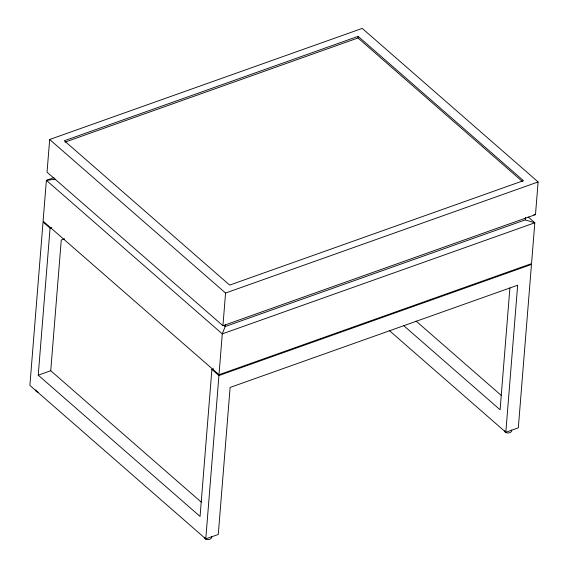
<?xml version="1.0" encoding="UTF-8"?>
<svg xmlns="http://www.w3.org/2000/svg" width="568" height="568" viewBox="0 0 568 568"><rect width="100%" height="100%" fill="white"/><g stroke="black" fill="none" stroke-linecap="round" stroke-linejoin="round"><path stroke-width="0.85" d="M49.672 139.494L47.045 172.168L222.94 325.712L535.482 214.619L538.109 181.945L362.221 28.4L49.672 139.494L225.567 293.038L222.94 325.712M211.892 369.399L200.064 516.433L38.241 375.178L50.069 228.137L43.033 221.996L29.891 385.374L205.779 538.911L218.282 534.467L230.118 387.433L517.654 285.228L505.825 432.262L518.328 427.818L531.47 264.447L218.929 375.54L211.892 369.399L213.561 368.802M201.242 502.105L50.744 370.734L61.259 240.03L64.603 238.844M205.779 538.911L218.929 375.54M528.162 216.969L534.822 222.784L531.541 263.63L218.992 374.724L222.28 333.877L225.176 326.543L225.311 324.91M522.659 181.717L357.989 37.971L358.117 36.338L64.326 140.765L229.664 285.093L523.455 180.667L358.117 36.338M509.908 287.919L500.103 409.784L403.543 325.492M223.842 325.379L225.176 326.543L525.222 219.894L525.414 217.445M35.969 389.854L36.068 391.288L38.077 392.147M204.828 537.25L204.65 538.23C206.205 540.381 210.543 540.012 211.757 537.669L211.445 536.725M504.867 430.601L504.696 431.581C506.251 433.725 510.589 433.363 511.803 431.02L511.491 430.075M65.029 142.106L357.989 37.971M53.91 177.663L46.384 180.34L43.097 221.179L218.992 374.724M50.069 228.137L51.738 227.548M225.567 293.038L538.109 181.945M38.241 375.178L50.744 370.734M55.494 179.247L46.384 180.34L222.28 333.877L534.822 222.784L525.222 219.894M533.828 214.818L535.482 214.619M416.046 321.048L501.288 395.456M389.229 330.484L505.825 432.262"/></g></svg>
